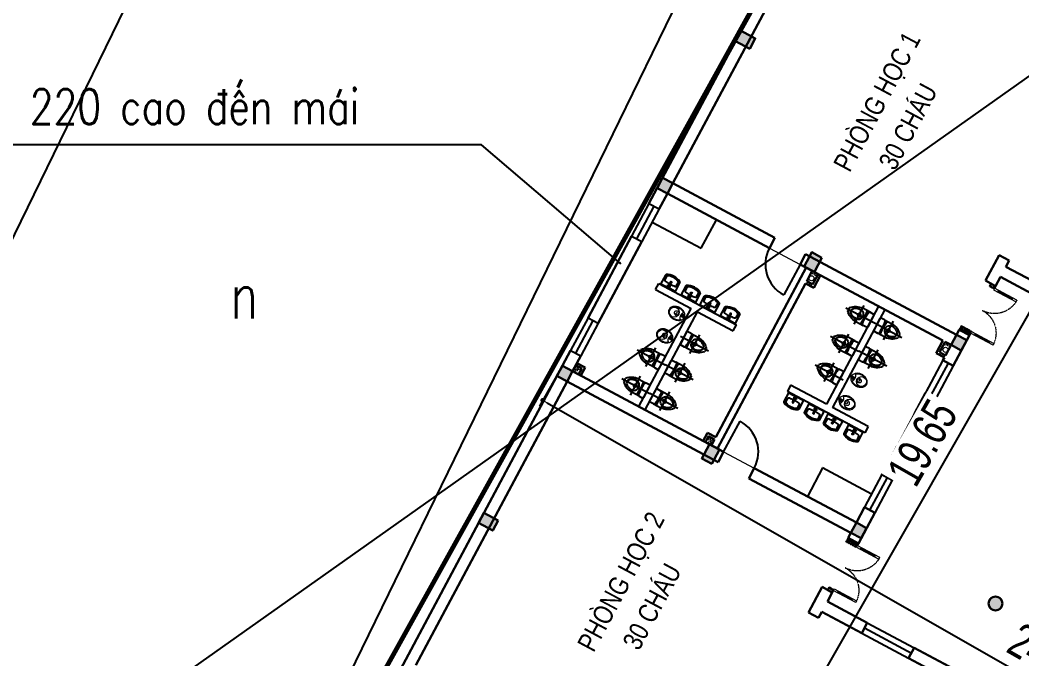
# Model space of a CAD drawing. Header units: millimetres. Extents: x -1055201 to -457681, y -323938 to 182808.
# Drawn here: x -770496 to -748843, y 119667 to 133469 of the extents above; entities that cross this region are included whole.
import ezdxf
from ezdxf.enums import TextEntityAlignment as Align
from ezdxf.xclip import XClip

# ---------------------------------------------------------------- set-up
doc = ezdxf.new("R2010")
doc.units = ezdxf.units.MM
doc.header["$LTSCALE"] = 5
doc.header["$XCLIPFRAME"] = 0
for name, pattern in [('CENTER', [2, 1.25, -0.25, 0.25, -0.25]), ('CENTER2', [28.575, 19.05, -3.175, 3.175, -3.175]), ('HIDDEN', [0.375, 0.25, -0.125]), ('HIDDEN2', [0.1875, 0.125, -0.0625])]:
    doc.linetypes.add(name, pattern=pattern)
doc.layers.get('0').update_dxf_attribs({"linetype": 'CENTER2'})
for name, color, linetype, lineweight in [('03', 252, 'Continuous', 30), ('BICO-9-NÉT CỬA', 9, 'Continuous', 25), ('cat1', 30, 'Continuous', 50), ('LC Dim', 8, 'Continuous', 18), ('LC Hatch', 252, 'Continuous', 9), ('LC ISO', 153, 'Continuous', 13), ('LC Net dam 1', 30, 'Continuous', 30), ('LC Net khuat', 4, 'HIDDEN', 13), ('LC Net thay', 7, 'Continuous', 25), ('LC Text1', 3, 'Continuous', 20), ('LC Text2', 7, 'Continuous', 25), ('NOITHAT', 125, 'Continuous', 13), ('truc', 76, 'CENTER', 9)]:
    doc.layers.add(name, color=color, linetype=linetype, lineweight=lineweight)
for name, color, linetype in [('1-KYHIEU', 1, 'Continuous'), ('1-NETMANH', 250, 'Continuous'), ('KYHIEU', 7, 'Continuous'), ('NHA', 2, 'Continuous'), ('TEXT', 42, 'Continuous')]:
    doc.layers.add(name, color=color, linetype=linetype)
doc.layers.add('KCS_Plotter', color=11, linetype='Continuous', plot=False)
doc.styles.add('HOATBIF', font='hoatbif.shx', dxfattribs={"width": 0.75})
doc.styles.add('LC 3', font='vnsimli.shx', dxfattribs={"width": 0.75})
doc.styles.add('simli', font='vnsimli.shx', dxfattribs={"height": 2})
doc.styles.add('T2', font='VHARIAL.TTF', dxfattribs={"width": 0.8})
doc.styles.add('VnArialH', font='VHARIAL.TTF')
doc.linetypes.add('FENCELINE2', pattern='A,0.25,-0.1,[132,ltypeshp.shx,S=0.1,R=0,X=-0.1,Y=0],-0.1,1', length=1.45)
doc.dimstyles.new('1-100', dxfattribs={"dimscale": 100, "dimtxt": 2.5, "dimasz": 0.35, "dimexe": 0.5, "dimexo": 0, "dimgap": 0.8, "dimtad": 1, "dimdec": 0, "dimzin": 0, "dimdsep": 46, "dimtxsty": 'HOATBIF', "dimblk1": 'DOT', "dimblk2": 'DOT', "dimsah": 1, "dimcen": -1, "dimdle": 1, "dimclrd": 256, "dimclre": 256, "dimclrt": 4, "dimadec": 3, "dimazin": 2, "dimtfac": 0.333333, "dimtdec": 0, "dimtix": 1, "dimtmove": 2, "dimatfit": 3, "dimldrblk": 'DOT', "dimfxl": 1, "dimtvp": 0.833333, "dimtolj": 1, "dimtzin": 0, "dimarcsym": 0})
doc.dimstyles.new('Copy of 1-110', dxfattribs={"dimscale": 110, "dimtxt": 2.5, "dimasz": 0.35, "dimexe": 0.5, "dimexo": 0, "dimgap": 0.8, "dimtad": 1, "dimdec": 0, "dimzin": 0, "dimdsep": 46, "dimtxsty": 'HOATBIF', "dimblk1": 'DOT', "dimblk2": 'DOT', "dimsah": 1, "dimcen": -1, "dimdle": 1, "dimclrd": 256, "dimclre": 256, "dimclrt": 4, "dimadec": 3, "dimazin": 2, "dimtfac": 0.333333, "dimtdec": 0, "dimtix": 1, "dimtmove": 2, "dimatfit": 3, "dimldrblk": 'DOT', "dimfxl": 1, "dimtvp": 0.833333, "dimtolj": 1, "dimtzin": 0, "dimarcsym": 0})

# ---------------------------------------------------------------- blocks, each defined once
blk = doc.blocks.new('A$C442A5462')
for p, q in [((265, 143, -500), (283, 143, -500)), ((265, 114, -500), (265, 143, -500)), ((324, 114, -500), (265, 114, -500)), ((270, 114, -500), (270, 143, -500)), ((283, 133, -500), (287, 172, -500)), ((298, 172, -500), (287, 172, -500)), ((304, 133, -500), (298, 172, -500)), ((304, 143, -500), (324, 143, -500)), ((320, 143, -500), (320, 114, -500)), ((324, 143, -500), (324, 114, -500)), ((355, 139, -500), (324, 139, -500)), ((355, 117, -500), (324, 117, -500)), ((355, 108, -500), (355, 150, -500)), ((367, 162, -500), (369, 162, -500)), ((369, 96, -500), (367, 96, -500))]:
    blk.add_line(p, q)
at = {"elevation": -500}
for points in [[(332, 139, 0.088181), (321, 171, 0.106057), (284, 213, 0.085827), (232, 240, 0.075509), (167, 250, 0.075509), (101, 240, 0.085827), (49, 213, 0.106057), (12, 171, 0.126726), (0, 125, 0.126726), (12, 79, 0.106057), (49, 37, 0.085827), (101, 10, 0.075509), (167, 0, 0.075509)], [(282, 196, 0.017476), (275, 201, 0.085827), (228, 226, 0.075509), (167, 235, 0.075509), (105, 226, 0.072574), (65, 206, 0.039619)], [(65, 44, 0.072574), (105, 24, 0.075509), (167, 15, 0.075509)], [(167, 0, 0.075509), (232, 10, 0.085827), (284, 37, 0.106057), (321, 79, 0.106073), (333, 117, 0.126726)], [(167, 15, 0.075509), (228, 24, 0.085827), (275, 49, 0.017476), (282, 54, 0.126726)]]:
    blk.add_lwpolyline(points, format="xyb", dxfattribs=at)
for centre, radius in [((114, 125, -500), 95.1), ((178, 128, -500), 23.1)]:
    blk.add_circle(centre, radius)
for centre, radius, start, end in [((345, 125, -500), 95.1, 131.563, 228.437), ((141, 131, -500), 26.6, 129.8111, 184.9288), ((141, 126, -500), 26.6, 175.0712, 230.1889), ((189, 73, -500), 102, 86.446, 129.8111), ((189, 184, -500), 102, 230.1889, 275.818), ((294, 133, -500), 15.2, 136.8143, 43.1857), ((294, 133, -500), 10.6, 180, 0), ((367, 150, -500), 12.2, 90, 180), ((367, 108, -500), 12.2, 180, 270)]:
    blk.add_arc(centre, radius, start, end)
blk = doc.blocks.new('lavabo7')
for p, q in [((-265, 20), (0, 20)), ((-36, 80), (-14, 179)), ((-25, 62), (-36, 80)), ((-34, 216), (34, 216)), ((0, 62), (-25, 62)), ((-14, 179), (0, 179)), ((0, 182), (0, 250)), ((14, 179), (0, 179)), ((0, 62), (25, 62)), ((265, 20), (0, 20)), ((36, 80), (14, 179)), ((25, 62), (36, 80))]:
    blk.add_line(p, q)
blk.add_lwpolyline([(0, 0), (265, 0), (265, 335, 0.2674), (250, 361, 0.128929), (0, 430, 0.128929), (-250, 361, 0.2674), (-265, 335), (-265, 0)], format="xyb", close=True)
for points in [[(1, 390, 0.110412), (-200, 343, 0.310359), (-216, 313), (-206, 187, 0.356533), (-179, 159, 0.015229), (-21, 146)], [(21, 146, 0.015229), (179, 159, 0.356533), (206, 187), (216, 313, 0.310359), (200, 343, 0.110412), (-1, 390, 0.110412)]]:
    blk.add_lwpolyline(points, format="xyb")
at = {"const_width": 18}
for points in [[(-68, 79, -1), (-50, 79, -1)], [(68, 79, 1), (50, 79, 1)]]:
    blk.add_lwpolyline(points, format="xyb", close=True, dxfattribs=at)
for radius in [22.8, 12.8]:
    blk.add_circle((0, 216), radius)
blk = doc.blocks.new('mb-xibet3')
for p, q in [((185, 0), (-185, 0)), ((-210, -25), (-210, -134)), ((-210, -370), (-210, -134)), ((-210, -215), (0, -200)), ((-179, -169), (-118, -176)), ((0, -200), (210, -215)), ((118, -176), (179, -169)), ((210, -134), (210, -25)), ((210, -134), (210, -370)), ((50, -710), (-50, -710))]:
    blk.add_line(p, q)
blk.add_circle((0, -370), 45)
for centre, radius, start, end in [((-185, -25), 25, 90, 180), ((-175, -134), 35, 180, 263.211), ((0, -410), 150, 357.1299, 182.8701), ((15, -410), 150, 92.8613, 182.8701), ((0, 817), 1000, 263.211, 276.789), ((175, -134), 35, 276.789, 0), ((185, -25), 25, 0, 90), ((240, -366), 450, 180.5512, 229.851), ((194, -405), 345, 182.0821, 195.8931), ((99, -432), 245, 195.8931, 214.5044), ((209, -405), 345, 182.0821, 195.8931), ((114, -432), 245, 195.8931, 214.5044), ((10, -370), 45, 96.3794, 263.6206), ((-240, -366), 450, 310.149, 359.4488), ((-99, -432), 245, 325.4956, 344.1069), ((-194, -405), 345, 344.1069, 357.9179), ((38, -474), 172, 214.5044, 238.9274), ((53, -474), 172, 214.5044, 238.9274), ((0, -537), 97.7, 238.9274, 270), ((15, -537), 97.7, 238.9274, 265.5985), ((0, -537), 97.7, 270, 301.0726), ((-38, -474), 172, 301.0726, 325.4956)]:
    blk.add_arc(centre, radius, start, end)
at = {"layer": '1-NETMANH'}
for p, q in [((0, -802), (0, 95)), ((-300, -370), (300, -370))]:
    blk.add_line(p, q, dxfattribs=at)
blk = doc.blocks.new('*U83')
for p, q in [((100, -90), (100, -50)), ((100, -70), (450, -70)), ((450, -90), (450, -50)), ((100, -1110), (100, -1150)), ((100, -1130), (450, -1130)), ((450, -1110), (450, -1150))]:
    blk.add_line(p, q)
for points in [[(0, -50), (0, -90), (550, -90), (550, -50)], [(0, -1150), (0, -1110), (550, -1110), (550, -1150)]]:
    blk.add_lwpolyline(points, close=True)
at = {"linetype": 'HIDDEN2'}
for centre, start, end in [((0, -50), 270, 360), ((0, -1150), 0, 90)]:
    blk.add_arc(centre, 550, start, end, dxfattribs=at)
at = {"layer": '03'}
for points in [[(-110, 0), (-110, -60), (-40, -60), (-40, -50), (0, -50), (0, 0)], [(-110, -1200), (-110, -1140), (-40, -1140), (-40, -1150), (0, -1150), (0, -1200)]]:
    blk.add_lwpolyline(points, close=True, dxfattribs=at)
blk = doc.blocks.new('nhà cải tạo')
at = {"layer": 'LC Hatch'}
for points in [[(3850, -350), (3600, -350), (3600, 0), (3850, 0)], [(7450, -250), (7200, -250), (7200, 0), (7450, 0)], [(12050, -250), (11800, -250), (11800, 0), (12050, 0)], [(15400, -350), (15650, -350), (15650, 0), (15400, 0)], [(7100, -3850), (7100, -3600), (7450, -3600), (7450, -3850)], [(12150, -3850), (12150, -3600), (11800, -3600), (11800, -3850)], [(7450, -7450), (7200, -7450), (7200, -7200), (7450, -7200)], [(12050, -7450), (11800, -7450), (11800, -7200), (12050, -7200)]]:
    blk.add_hatch(color=256, dxfattribs=at).paths.add_polyline_path(points)
h = blk.add_hatch(dxfattribs=at)
h.set_pattern_fill('ANSI37', color=256, scale=10)
h.set_pattern_definition([(45, (473456.276, -53797.122), (-22.4506403, 22.4506403), []), (135, (473456.276, -53797.122), (-22.4506403, -22.4506403), [])])
h.paths.add_polyline_path([(6975, -7450), (7075, -7450), (7075, -7200), (6975, -7200)])
h = blk.add_hatch(dxfattribs=at)
h.set_pattern_fill('ANSI37', color=256, scale=10)
h.set_pattern_definition([(45, (478656.276, -53797.122), (-22.4506403, 22.4506403), []), (135, (478656.276, -53797.122), (-22.4506403, -22.4506403), [])])
h.paths.add_polyline_path([(12175, -7450), (12275, -7450), (12275, -7200), (12175, -7200)])
h = blk.add_hatch(color=256, dxfattribs=at)
edge = h.paths.add_edge_path()
edge.add_arc((7325, -10675), 150, 0, 360)
at = {"layer": '1-KYHIEU'}
for p, q in [((11800, -3500), (11050, -3500)), ((7450, -3950), (8200, -3950))]:
    blk.add_line(p, q, dxfattribs=at)
at = {"layer": 'BICO-9-NÉT CỬA'}
for p, q in [((8625, -7200), (7825, -7200)), ((8625, -7325), (7825, -7325)), ((10125, -7200), (9325, -7200)), ((10125, -7325), (9325, -7325)), ((11425, -7200), (10625, -7200)), ((11425, -7325), (10625, -7325)), ((8625, -7450), (7825, -7450)), ((10125, -7450), (9325, -7450)), ((11425, -7450), (10625, -7450)), ((5400, -8425), (5400, -9575)), ((5525, -8425), (5525, -9575)), ((5650, -8425), (5650, -9575))]:
    blk.add_line(p, q, dxfattribs=at)
for centre, start, end in [((11800, -3500), 90, 180), ((7450, -3950), 270, 0)]:
    blk.add_arc(centre, 750, start, end, dxfattribs=at)
at = {"layer": 'LC ISO'}
for p, q in [((11800, -2750), (11800, -3500)), ((7450, -3950), (7450, -4700))]:
    blk.add_line(p, q, dxfattribs=at)
for centre, radius in [((7506, -309), 24), ((7558, -282), 24), ((7568, -352), 25), ((7485, -3591), 24), ((7536, -3618), 24), ((7546, -3548), 25), ((11651, -3858), 55), ((11763, -3913), 24), ((11773, -3843), 25), ((11651, -7142), 55), ((11763, -7087), 24), ((11773, -7157), 25)]:
    blk.add_circle(centre, radius, dxfattribs=at)
at = {"layer": 'LC Net dam 1'}
for p, q in [((7825, 0), (15, 0)), ((10625, 0), (8625, 0)), ((19235, 0), (11425, 0)), ((7200, -250), (250, -250)), ((3850, -350), (3600, -350)), ((3850, -350), (3600, -350)), ((7200, -250), (7200, -3950)), ((7450, -250), (7200, -250)), ((7450, -250), (7200, -250)), ((7450, -250), (7450, -3950)), ((7825, -250), (7450, -250)), ((7450, -395), (7450, -250)), ((7450, -250), (7595, -250)), ((7595, -395), (7450, -395)), ((7595, -250), (7595, -395)), ((7650, -250), (7650, -450)), ((10625, -250), (8625, -250)), ((11800, -250), (11425, -250)), ((11800, -250), (11800, -2750)), ((12050, -250), (11800, -250)), ((12050, -250), (11800, -250)), ((12050, -250), (19000, -250)), ((12050, -250), (12050, -2750)), ((15400, -350), (15650, -350)), ((15400, -350), (15650, -350)), ((7650, -450), (7450, -450)), ((11800, -2750), (12050, -2750)), ((7650, -3450), (7450, -3450)), ((7650, -3650), (7650, -3450)), ((7100, -3850), (7100, -3600)), ((7100, -3850), (7100, -3600)), ((7450, -3650), (7450, -3505)), ((7595, -3505), (7450, -3505)), ((7595, -3650), (7450, -3650)), ((7595, -3650), (7595, -3505)), ((11800, -3650), (7650, -3650)), ((11800, -3500), (11800, -7000)), ((11800, -3500), (12050, -3500)), ((12050, -3500), (12050, -7200)), ((12150, -3850), (12150, -3600)), ((12150, -3850), (12150, -3600)), ((11490, -3800), (7450, -3800)), ((11490, -3800), (11490, -4000)), ((11545, -3800), (11545, -3945)), ((11800, -3800), (11545, -3800)), ((7450, -3950), (7200, -3950)), ((11800, -4000), (11490, -4000)), ((11800, -3945), (11545, -3945)), ((7200, -4700), (7200, -7200)), ((7450, -4700), (7200, -4700)), ((7450, -4700), (7450, -7200)), ((11490, -7200), (11490, -7000)), ((11800, -7000), (11490, -7000)), ((11800, -7055), (11545, -7055)), ((11545, -7200), (11545, -7055)), ((11800, -7055), (11800, -7200)), ((5875, -7200), (5250, -7200)), ((5250, -7450), (5250, -7200)), ((5875, -7450), (5875, -7200)), ((7200, -7200), (7075, -7200)), ((7075, -7450), (7075, -7200)), ((7825, -7200), (7450, -7200)), ((7825, -7200), (7825, -7450)), ((9325, -7200), (8625, -7200)), ((8625, -7200), (8625, -7450)), ((9325, -7200), (9325, -7450)), ((10625, -7200), (10125, -7200)), ((10125, -7200), (10125, -7450)), ((10625, -7200), (10625, -7450)), ((11490, -7200), (11425, -7200)), ((11425, -7200), (11425, -7450)), ((11800, -7200), (11545, -7200)), ((12050, -7200), (12175, -7200)), ((12175, -7200), (12175, -7450)), ((13375, -7200), (14000, -7200)), ((13375, -7450), (13375, -7200)), ((14000, -7450), (14000, -7200)), ((5400, -7450), (5250, -7450)), ((5400, -7450), (5400, -8425)), ((5875, -7450), (5650, -7450)), ((5650, -7450), (5650, -8425)), ((7825, -7450), (7075, -7450)), ((7450, -7450), (7200, -7450)), ((7450, -7450), (7200, -7450)), ((9325, -7450), (8625, -7450)), ((10625, -7450), (10125, -7450)), ((12175, -7450), (11425, -7450)), ((12050, -7450), (11800, -7450)), ((12050, -7450), (11800, -7450)), ((13600, -7450), (13375, -7450)), ((13600, -7450), (13600, -8425)), ((14000, -7450), (13850, -7450)), ((13850, -7450), (14000, -7450)), ((13850, -7450), (13850, -8425)), ((5400, -8425), (5650, -8425)), ((5400, -9575), (5400, -10550)), ((5400, -9575), (5650, -9575)), ((5650, -9575), (5650, -10800))]:
    blk.add_line(p, q, dxfattribs=at)
for points in [[(3850, -350), (3600, -350), (3600, 0), (3850, 0)], [(7450, -250), (7200, -250), (7200, 0), (7450, 0)], [(12050, -250), (11800, -250), (11800, 0), (12050, 0)], [(15400, -350), (15650, -350), (15650, 0), (15400, 0)], [(7100, -3850), (7100, -3600), (7450, -3600), (7450, -3850)], [(12150, -3850), (12150, -3600), (11800, -3600), (11800, -3850)], [(7450, -7450), (7200, -7450), (7200, -7200), (7450, -7200)], [(12050, -7450), (11800, -7450), (11800, -7200), (12050, -7200)]]:
    blk.add_lwpolyline(points, close=True, dxfattribs=at)
blk.add_circle((7325, -10675), 150, dxfattribs=at)
at = {"layer": 'LC Net khuat', "ltscale": 30}
for points in [[(6975, -7200), (7075, -7200), (7075, -7450), (6975, -7450)], [(12175, -7200), (12275, -7200), (12275, -7450), (12175, -7450)]]:
    blk.add_lwpolyline(points, close=True, dxfattribs=at)
at = {"layer": 'LC Net thay'}
for p, q in [((7825, 0), (7825, -250)), ((8625, 0), (7825, 0)), ((8625, 0), (8625, -250)), ((10625, 0), (10625, -250)), ((11425, 0), (10625, 0)), ((11425, 0), (11425, -250)), ((7825, -125), (8625, -125)), ((10625, -125), (11425, -125)), ((8625, -250), (7825, -250)), ((11425, -250), (10625, -250)), ((11100, -250), (11100, -1450)), ((9850, -1000), (9850, -1875)), ((9850, -1000), (10000, -1000)), ((10000, -1000), (10000, -2900)), ((11100, -1450), (11800, -1450)), ((7450, -1875), (9850, -1875)), ((7450, -2025), (9850, -2025)), ((9850, -2025), (9850, -2900)), ((9850, -2900), (10000, -2900)), ((9250, -6450), (9250, -4550)), ((9400, -4550), (9250, -4550)), ((9400, -5425), (9400, -4550)), ((11800, -5425), (9400, -5425)), ((11800, -5575), (9400, -5575)), ((9400, -6450), (9400, -5575)), ((8150, -6000), (7450, -6000)), ((8150, -7200), (8150, -6000)), ((9400, -6450), (9250, -6450))]:
    blk.add_line(p, q, dxfattribs=at)
at = {"layer": 'LC ISO', "ltscale": 2, "xscale": -1, "rotation": 90}
for p in [(5875, -7450), (12175, -7450)]:
    blk.add_blockref('*U83', p, dxfattribs=at)
at = {"layer": 'NOITHAT', "xscale": 1.125, "yscale": 1.125, "zscale": 1.125}
for p, rotation in [((8919, -1459, 562), 270), ((9469, -1459, 562), 270), ((9781, -5991, 562), 89.99999999999999), ((10331, -5991, 562), 89.99999999999999)]:
    blk.add_blockref('A$C442A5462', p, dxfattribs=dict(at, rotation=rotation))
at = {"layer": 'TEXT'}
for name, p, xscale, yscale, zscale, rotation in [('lavabo7', (10000, -1219), 0.673200000077486, 0.673200000077486, 0.673200000077486, 270), ('mb-xibet3', (7811, -1875), 0.76499999997759, 0.76499999997759, 0.76499999997759, 180), ('mb-xibet3', (8511, -1875), 0.76499999997759, 0.76499999997759, 0.76499999997759, 180), ('lavabo7', (10000, -1719), 0.673200000077486, 0.673200000077486, 0.673200000077486, 270), ('lavabo7', (10000, -2181), -0.673200000077486, 0.6731999999901745, 0.6732000000000001, 270), ('lavabo7', (10000, -2681), -0.673200000077486, 0.6731999999901745, 0.6732000000000001, 270), ('lavabo7', (9250, -4769), -0.6731999999901745, 0.6731999999901745, 0.6732000000000001, 90), ('mb-xibet3', (10039, -5425), 0.76499999997759, 0.76499999997759, 0.76499999997759, 180), ('mb-xibet3', (10739, -5425), -0.76499999997759, 0.76499999997759, 0.7650000000000001, 180), ('mb-xibet3', (11439, -5425), -0.76499999997759, 0.76499999997759, 0.7650000000000001, 180), ('lavabo7', (9250, -5269), -0.673200000077486, 0.6731999999901745, 0.6732000000000001, 90), ('lavabo7', (9250, -5731), 0.673200000077486, 0.673200000077486, 0.673200000077486, 89.99999999999999), ('lavabo7', (9250, -6231), 0.673200000077486, 0.673200000077486, 0.673200000077486, 89.99999999999999)]:
    blk.add_blockref(name, p, dxfattribs=dict(at, xscale=xscale, yscale=yscale, zscale=zscale, rotation=rotation))
at = {"layer": 'TEXT', "yscale": 0.76499999997759}
for p, xscale, zscale in [((7811, -2025), -0.76499999997759, 0.7650000000000001), ((8511, -2025), -0.76499999997759, 0.7650000000000001), ((9211, -2025), 0.76499999997759, 0.76499999997759), ((10739, -5575), 0.76499999997759, 0.76499999997759), ((11439, -5575), 0.76499999997759, 0.76499999997759)]:
    blk.add_blockref('mb-xibet3', p, dxfattribs=dict(at, xscale=xscale, zscale=zscale))
at = {"layer": 'LC Text2', "style": 'T2', "width": 0.8}
for s, height, p in [('phßng häc 2', 420.49, (3931, -3520)), ('phßng häc 1', 420.49, (15685, -3520)), ('30 ch¸u', 420.5, (3772, -4366)), ('30 ch¸u', 420.5, (15525, -4366))]:
    blk.add_text(s, height=height, dxfattribs=at).set_placement(p, align=Align.CENTER)
blk = doc.blocks.new('Nen ht')
at = {"layer": 'NHA', "color": 250, "flags": 128}
for points, elevation in [([(-12912, 2913), (-1511, 26292)], -2370), ([(-6455, -8204), (8085, 21612)], 167), ([(9412, 20586), (87, 3725)], 3391)]:
    blk.add_lwpolyline(points, dxfattribs=dict(at, elevation=elevation))
at = {"layer": 'KYHIEU', "color": 250, "lineweight": 0, "style": 'VnArialH', "width": 0.6}
for tag, p in [('DC-02', (-46804, -9650, -10682)), ('2.478', (-46804, -10928, -10682))]:
    blk.add_attdef(tag, text='', height=756, dxfattribs=at).set_placement(p, align=Align.CENTER)
at = {"layer": 'TEXT', "color": 250, "style": 'simli', "width": 0.75}
blk.add_text('n', height=1000, dxfattribs=at).set_placement((-3014, 11196, -2370), align=Align.CENTER)
blk = doc.blocks.new('DOT')
at = {"color": 0, "linetype": 'ByBlock'}
blk.add_line((-0.5, 0), (-1, 0), dxfattribs=at)
at = {"color": 0, "linetype": 'ByBlock', "const_width": 0.5}
blk.add_lwpolyline([(-0.25, 0, 1), (0.25, 0, 1)], format="xyb", close=True, dxfattribs=at)
blk = doc.blocks.new('*D102')
at = {"layer": 'Defpoints', "color": 0, "transparency": 16777216}
for p in [(-745774, 132671), (-745588, 132565), (-754889, 115252)]:
    blk.add_point(p, dxfattribs=at)
at = {"layer": 'LC Dim', "lineweight": -2, "transparency": 16777216}
for p, q in [((-745774, 132671), (-745458, 132491)), ((-755283, 115597), (-745640, 132474)), ((-754889, 115252), (-755465, 115581))]:
    blk.add_line(p, q, dxfattribs=at)
at = {"layer": 'LC Dim', "lineweight": -2, "transparency": 16777216, "xscale": 105, "yscale": 105, "zscale": 105}
for p, rotation in [((-745588, 132565), 60.25926350818931), ((-755335, 115506), 240.2592635081893)]:
    blk.add_blockref('DOT', p, dxfattribs=dict(at, rotation=rotation))
at = {"layer": 'LC Dim', "color": 4, "transparency": 16777216, "insert": (-750995, 124341), "char_height": 750, "attachment_point": 5, "rotation": 60.2593, "style": 'HOATBIF', "bg_fill": 3, "box_fill_scale": 1.1, "bg_fill_color": 256, "bg_fill_true_color": 13158600, "bg_fill_transparency": 0}
blk.add_mtext('\\A1;19.65', dxfattribs=at)
blk = doc.blocks.new('_Dot')
at = {"color": 0, "linetype": 'ByBlock', "lineweight": -2}
blk.add_line((-0.5, 0), (-1, 0), dxfattribs=at)
at = {"color": 0, "linetype": 'ByBlock', "const_width": 0.5}
blk.add_lwpolyline([(-0.25, 0, 1), (0.25, 0, 1)], format="xyb", close=True, dxfattribs=at)
blk = doc.blocks.new('*D109')
at = {"layer": 'Defpoints', "color": 0, "transparency": 16777216}
for p in [(-758834, 125891), (-737189, 114200), (-737843, 113055)]:
    blk.add_point(p, dxfattribs=at)
at = {"layer": 'LC Dim', "lineweight": -2, "transparency": 16777216}
for p, q in [((-758834, 125891), (-759272, 125125)), ((-759106, 125203), (-737934, 113107)), ((-737189, 114200), (-737918, 112924))]:
    blk.add_line(p, q, dxfattribs=at)
at = {"layer": 'LC Dim', "lineweight": -2, "transparency": 16777216, "xscale": 105, "yscale": 105, "zscale": 105}
for p, rotation in [((-759197, 125255), 150.2592635081893), ((-737843, 113055), 330.2592635081893)]:
    blk.add_blockref('DOT', p, dxfattribs=dict(at, rotation=rotation))
at = {"layer": 'LC Dim', "color": 4, "transparency": 16777216, "insert": (-748215, 119689), "char_height": 750, "attachment_point": 5, "rotation": 330.2593, "style": 'HOATBIF', "bg_fill": 3, "box_fill_scale": 1.1, "bg_fill_color": 256, "bg_fill_true_color": 13158600, "bg_fill_transparency": 0}
blk.add_mtext('\\A1;24.59', dxfattribs=at)

msp = doc.modelspace()

# ---------------------------------------------------------------- linework, layer by layer
at = {"layer": 'cat1', "color": 202, "linetype": 'FENCELINE2', "ltscale": 200, "const_width": 100, "elevation": 37.298}
msp.add_lwpolyline([(-758270.556, 105539.065), (-767878.294, 110099.837), (-765869.108, 113724.365), (-762544.538, 119551.808), (-748223.689, 145296.604), (-729454.11, 179119.967), (-703563.667, 168549.976), (-724871.238, 130021.952), (-725154.14, 129504.201)], dxfattribs=at)

# ---------------------------------------------------------------- block references
at = {"layer": 'NHA'}
ref = msp.add_blockref('Nen ht', (-762631.616, 115826.356, 41.497), dxfattribs=at)
XClip(ref).set_block_clipping_path([(-36969.0091810265, -21518.5280143177), (72831.0680443905, 66381.4719856854)])
at = {"layer": 'truc', "rotation": 61.91647995739579}
msp.add_blockref('nhà cải tạo', (-762281.89, 119428.657, -2329), dxfattribs=at)

# ---------------------------------------------------------------- texts
at = {"layer": 'LC Text1', "color": 3, "style": 'LC 3', "width": 0.8}
msp.add_text('t\xadêng g¹ch 220 cao ®Õn m¸i', height=749.99998, dxfattribs=at).set_placement((-775300.06, 131223.393))

# ---------------------------------------------------------------- leaders
at = {"layer": 'LC Dim'}
msp.add_leader([(-757521.64, 128207.219), (-760522.742, 130776.048), (-775288.637, 130776.048)], dimstyle='1-100', override={"dimgap": 0.8, "dimtad": 0, "dimldrblk": 'Open30'}, dxfattribs=at)

# ---------------------------------------------------------------- next in the draw order: dimensions: what is measured, and where the dimension line sits
dim = msp.add_linear_dim(base=(-745588.182, 132565.477, -2329), p1=(-754889.437, 115251.829, -2329), p2=(-745773.694, 132671.467, -2329), angle=60.2592635, dimstyle='Copy of 1-110', override={"dimscale": 300, "dimdec": 2, "dimlfac": 0.001, "dimtfill": 1}, dxfattribs=at)
dim.commit()
dim.dimension.update_dxf_attribs({"geometry": '*D102', "text_midpoint": (-750995.429, 124340.935, -2329)})

# ---------------------------------------------------------------- next in the draw order: dimensions: what is measured, and where the dimension line sits
dim = msp.add_linear_dim(base=(-737843.295, 113054.7, -2329), p1=(-758833.587, 125891.228, -2329), p2=(-737188.779, 114200.295, -2329), angle=330.2592635, dimstyle='Copy of 1-110', override={"dimscale": 300, "dimdec": 2, "dimlfac": 0.001, "dimtfill": 1}, dxfattribs=at)
dim.commit()
dim.dimension.update_dxf_attribs({"geometry": '*D109', "text_midpoint": (-748215.142, 119688.773, -2329)})

# ---------------------------------------------------------------- next in the draw order: linework, layer by layer
at = {"layer": 'KCS_Plotter'}
msp.add_line((-803200.625, 93707.828), (-677200.628, 182807.828), dxfattribs=at)

doc.saveas('drawing.dxf')
